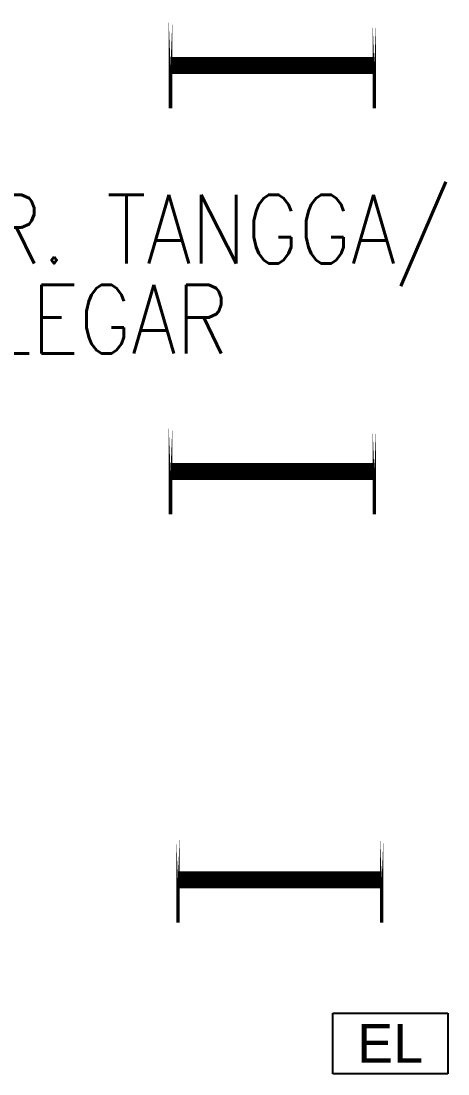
# Model space of a CAD drawing. Header units: inches. Extents: x -86408137 to 595769, y 1041006 to 3160331.
# Drawn here: x 289750 to 291931, y 1070682 to 1076056 of the extents above; entities that cross this region are included whole.
import ezdxf
from ezdxf.enums import TextEntityAlignment as Align

# ---------------------------------------------------------------- set-up
doc = ezdxf.new("R2010")
doc.units = ezdxf.units.IN
doc.header["$MEASUREMENT"] = 0
doc.layers.add('FITTING', color=8, linetype='Continuous')
doc.layers.add('LAMPU', color=7, linetype='Continuous')
doc.layers.add('t3', color=8, linetype='Continuous', lineweight=25)
doc.styles.add('LAILA', font='romans.shx', dxfattribs={"width": 0.85, "height": 350})
doc.styles.add('SANSSERIF', font='SAS_____.pfb', dxfattribs={"width": 0.7, "height": 700})

# ---------------------------------------------------------------- blocks, each defined once
blk = doc.blocks.new('emergency light R')
at = {"layer": 'LAMPU', "color": 6, "linetype": 'Continuous'}
for p, q in [((0, 4.9), (0, 247.7)), ((0, 247.7), (459.3, 247.7)), ((459.3, 247.7), (459.3, 4.9)), ((459.3, 4.9), (0, 4.9))]:
    blk.add_line(p, q, dxfattribs=at)
at = {"layer": 'LAMPU', "color": 6, "linetype": 'Continuous', "style": 'SANSSERIF'}
blk.add_text('EL', height=153.77, dxfattribs=at).set_placement((97, 50))

msp = doc.modelspace()

# ---------------------------------------------------------------- linework, layer by layer
at = {"layer": 'FITTING', "color": 3, "const_width": 17.4}
for points in [[(290513.7, 1076046.9), (290513.7, 1075609.5)], [(291555, 1076046.9), (291555, 1075609.5)], [(290513.7, 1073974.7), (290513.7, 1073537.2)], [(291555, 1073974.7), (291555, 1073537.2)], [(290551.4, 1071891.1), (290551.4, 1071453.7)], [(290551.4, 1071891.1), (290551.4, 1071453.7)], [(291592.7, 1071891.1), (291592.7, 1071453.7)], [(291592.7, 1071891.1), (291592.7, 1071453.7)]]:
    msp.add_lwpolyline(points, close=True, dxfattribs=at)
at = {"layer": 'FITTING', "color": 3, "const_width": 86.8}
for points in [[(290513.7, 1075828.2), (291555, 1075828.2)], [(290513.7, 1073756), (291555, 1073756)], [(290551.4, 1071672.4), (291592.7, 1071672.4)], [(290551.4, 1071672.4), (291592.7, 1071672.4)]]:
    msp.add_lwpolyline(points, dxfattribs=at)

# ---------------------------------------------------------------- block references
at = {"layer": 'LAMPU', "color": 8, "xscale": 1.27951153594687, "yscale": 1.27951153594687, "zscale": 1.27951153594687}
msp.add_blockref('emergency light R', (291343.5, 1070675.7), dxfattribs=at)

# ---------------------------------------------------------------- texts
at = {"layer": 't3', "style": 'LAILA', "width": 0.85}
for s, p in [('R. TANGGA/', (289587.1, 1075168.9)), ('LEGAR', (289587.1, 1074708.9))]:
    msp.add_text(s, height=350, dxfattribs=at).set_placement(p, align=Align.TOP_LEFT)

doc.saveas('drawing.dxf')
